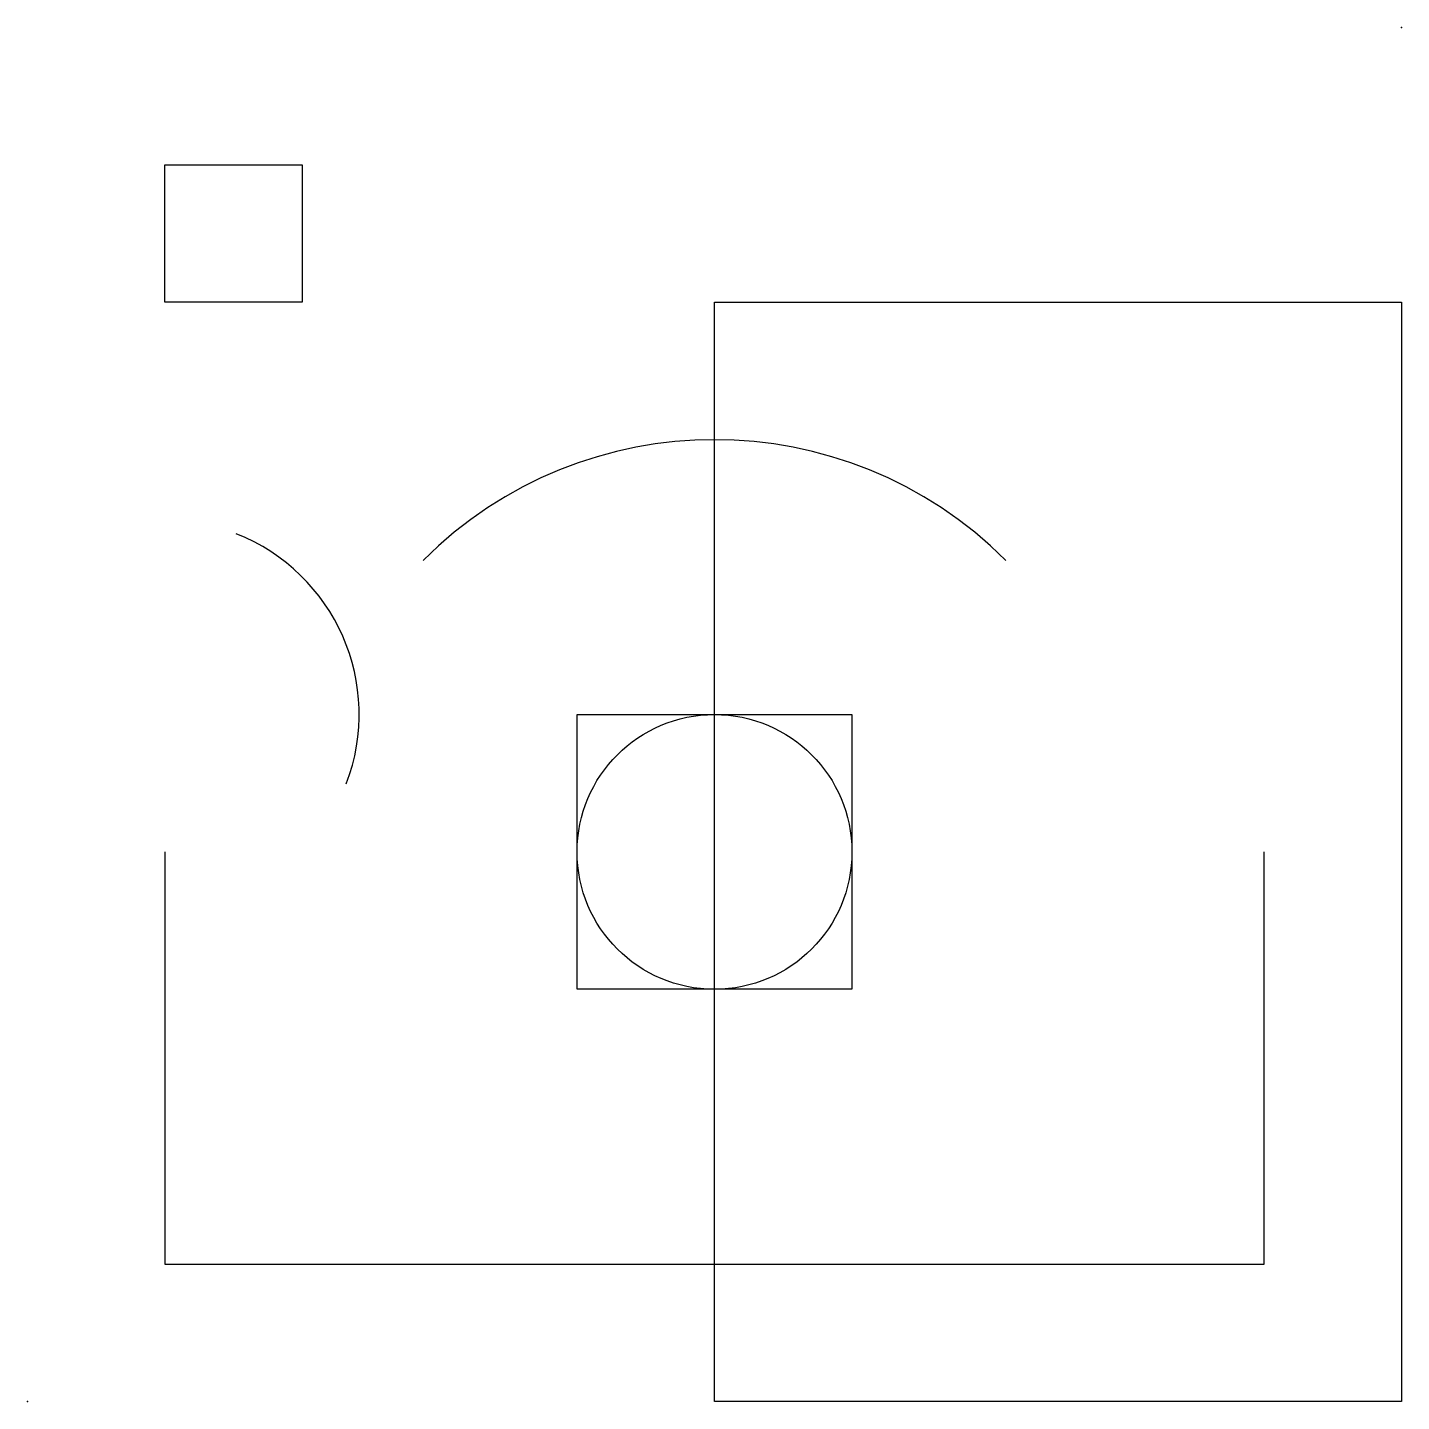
# Model space of a CAD drawing. Extents: x 0 to 100, y 0 to 100.
import ezdxf

# ---------------------------------------------------------------- set-up
doc = ezdxf.new("R2010")
doc.units = 0
doc.layers.get('0').update_dxf_attribs({"linetype": 'CONTINUOUS'})

msp = doc.modelspace()

# ---------------------------------------------------------------- linework, layer by layer
for p, q in [((10, 40), (10, 10)), ((90, 10), (90, 40)), ((10, 10), (90, 10))]:
    msp.add_line(p, q)
for points in [[(10, 80), (10, 90), (20, 90), (20, 80), (10, 80)], [(50, 80), (100, 80), (100, 0), (50, 0), (50, 80)], [(40, 30), (40, 50), (60, 50), (60, 30), (40, 30)]]:
    msp.add_lwpolyline(points)
msp.add_circle((50, 40), 10)
for centre, radius, start, end in [((50, 40), 30, 45, 135), ((10, 50), 14.14, 339.0499, 68.4823)]:
    msp.add_arc(centre, radius, start, end)
for p in [(100, 100), (0, 0)]:
    msp.add_point(p)

doc.saveas('drawing.dxf')
